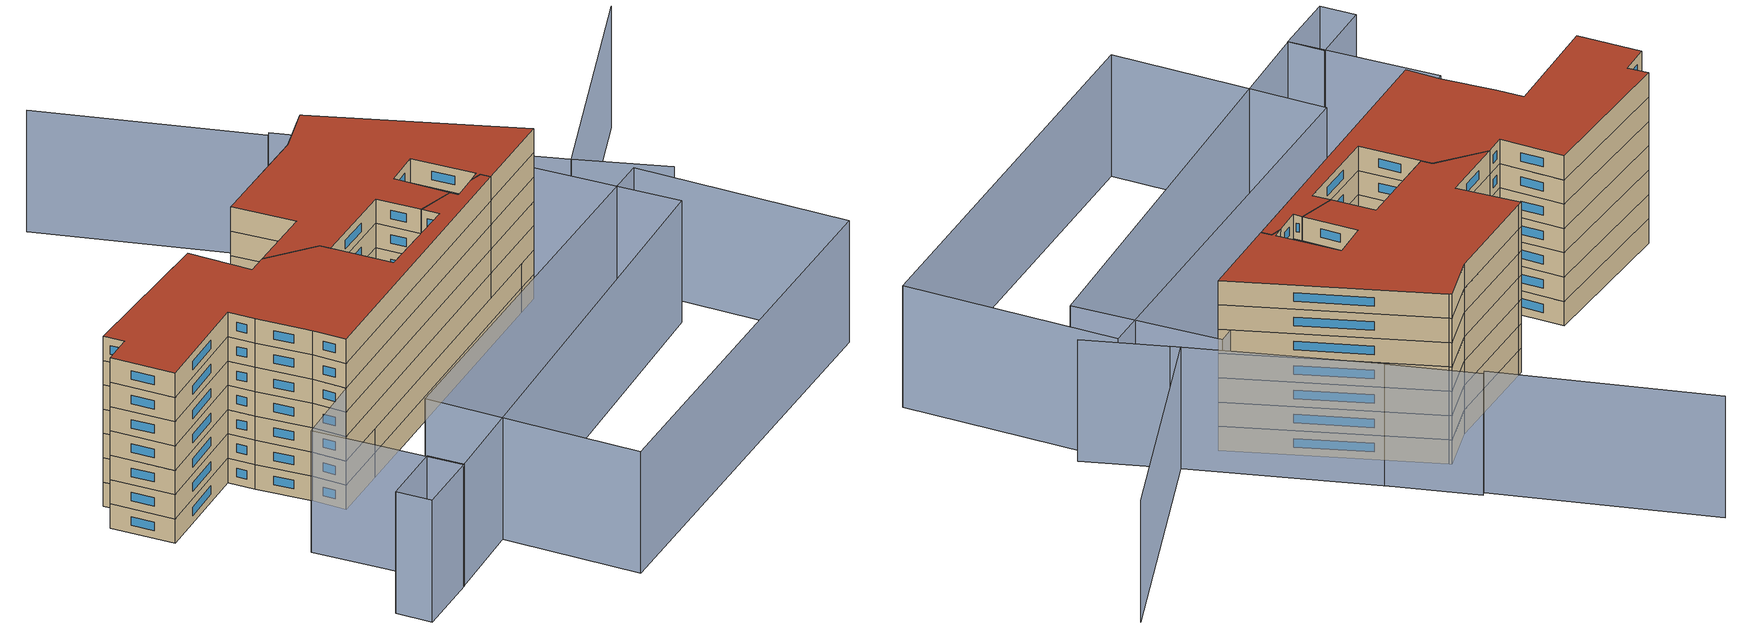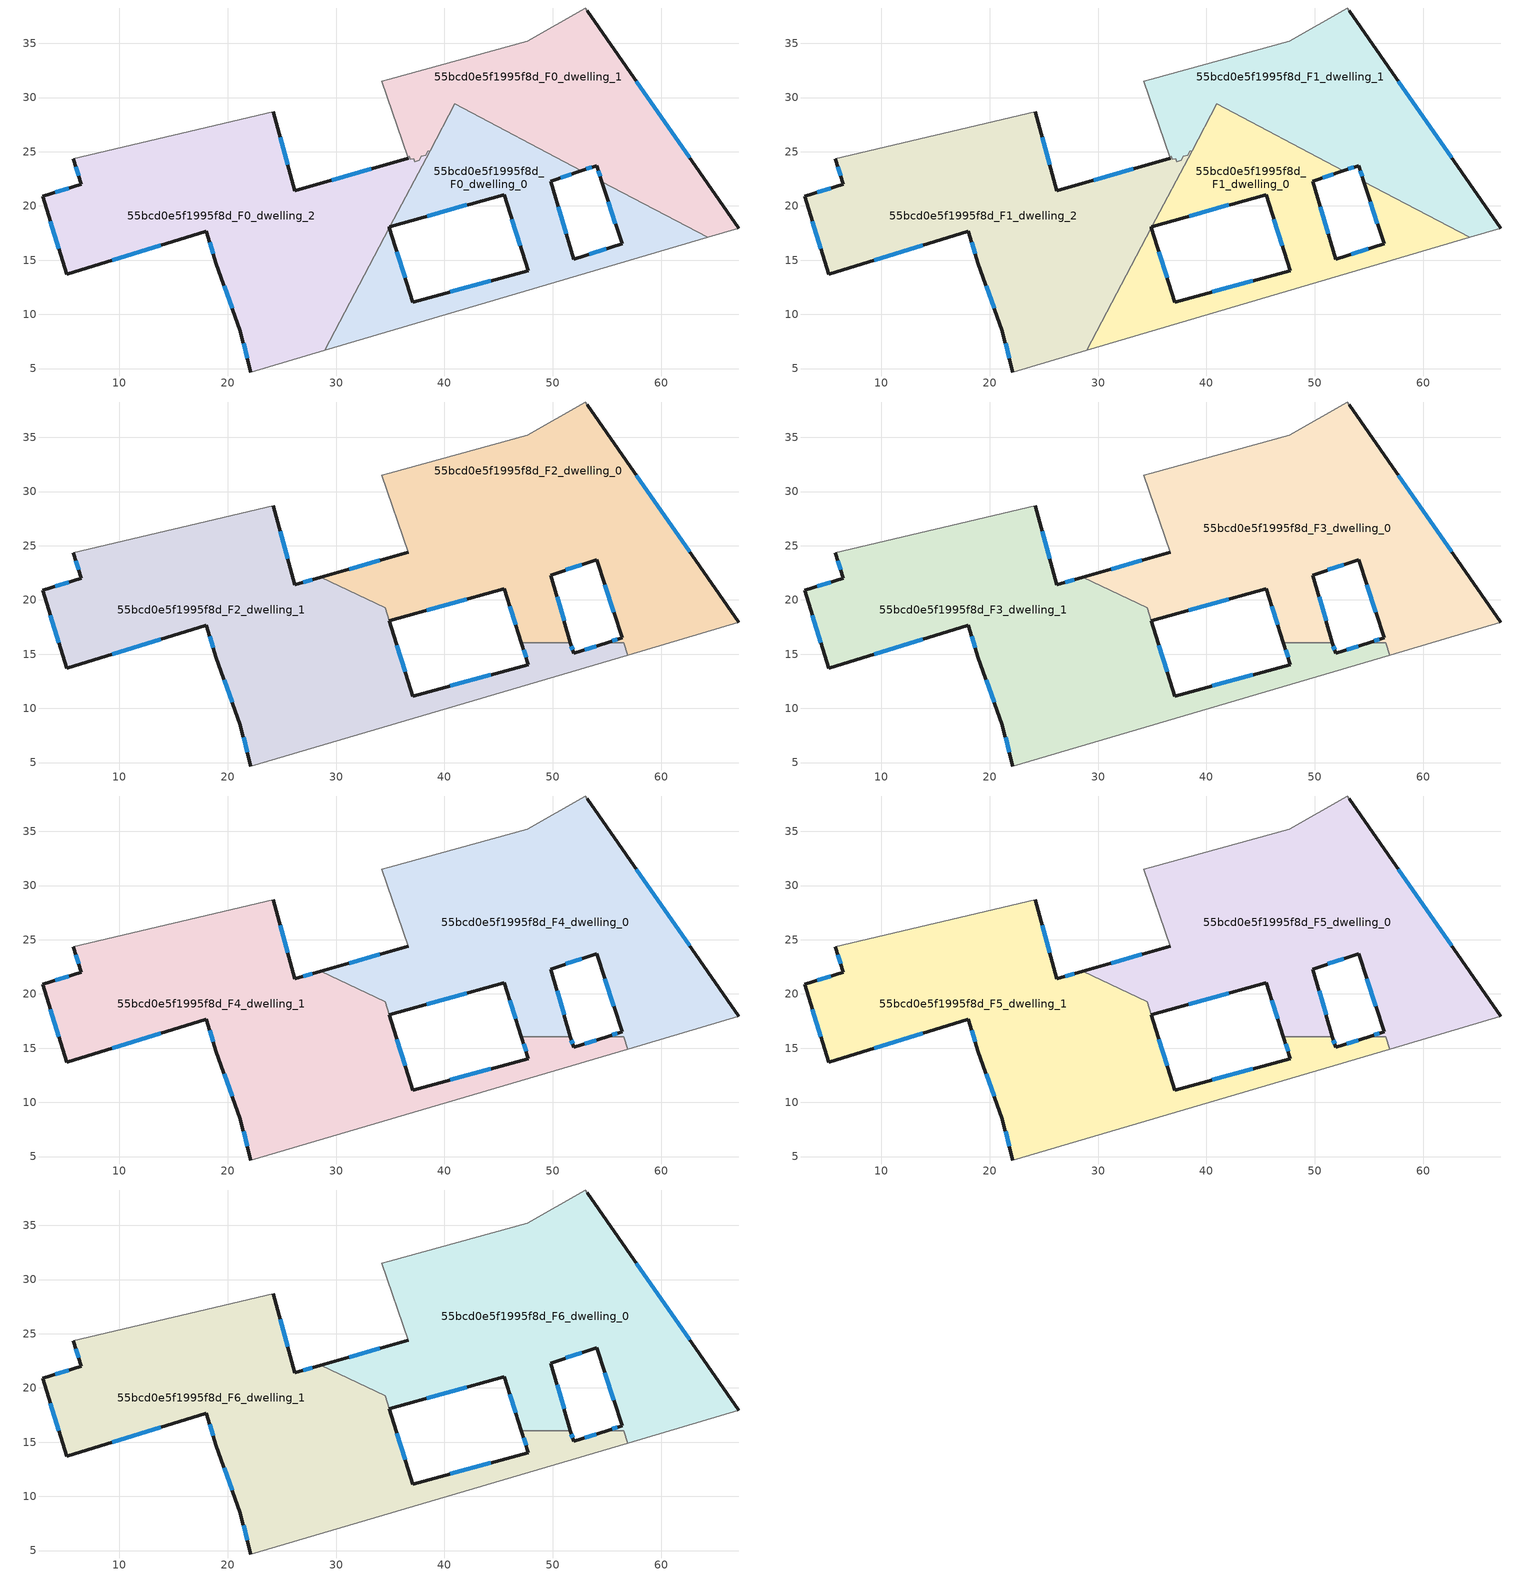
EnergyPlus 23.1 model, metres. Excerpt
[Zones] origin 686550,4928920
55bcd0e5f1995f8d_F0_dwelling_0
 floor ground (EU_floor_Construction): 54.51,22.25 64.3,17.1 28.95,6.69 34.92,18.01 37.06,11.13 47.73,14.04 45.49,21.05 34.96,18.09 40.94,29.41 52.62,23.25 49.81,22.3 51.91,15.06 56.38,16.51 z0
 wall outside (EU_wall_Construction): 34.96,18.09 45.49,21.05 47.73,14.04 37.06,11.13 34.92,18.01 / 54.51,22.25 56.38,16.51 51.91,15.06 49.81,22.3 52.62,23.25 z0:3
 wall adiabatic (EU_wall_Construction): 28.95,6.69 64.3,17.1 z0:3
 wall to 55bcd0e5f1995f8d_F0_dwelling_1 (EU_wall_Construction): 64.3,17.1 54.51,22.25 / 52.62,23.25 40.94,29.41 38.67,25.11 z0:3
 wall to 55bcd0e5f1995f8d_F0_dwelling_2 (EU_wall_Construction): 34.92,18.01 28.95,6.69 / 38.67,25.11 34.96,18.09 z0:3
 window (EU_Window_Construction): 44.26,13.09 40.53,12.08 / 46.22,18.77 47.01,16.32 / 38.39,19.05 42.07,20.09 / 50.73,22.61 51.71,22.94 / 51.23,17.41 50.5,19.95 / 54.93,16.04 53.37,15.53 / 55.12,20.39 55.78,18.38 / 36.37,13.37 35.62,15.77 z0.98:2.02
55bcd0e5f1995f8d_F0_dwelling_1
 floor ground (EU_floor_Construction): 53.16,38.01 67.15,17.94 64.3,17.1 54.51,22.25 54.03,23.73 52.62,23.25 40.94,29.41 38.67,25.11 38.47,25.05 38.28,24.69 37.88,24.58 37.69,24.21 37.24,24.09 37.15,24.37 36.86,24.29 36.76,24.57 36.62,24.53 34.22,31.49 34.92,31.68 47.61,35.21 52.98,38.26 z0
 wall outside (EU_wall_Construction): 52.62,23.25 54.03,23.73 54.51,22.25 / 67.15,17.94 53.16,38.01 z0:3
 wall adiabatic (EU_wall_Construction): 37.88,24.58 38.28,24.69 38.47,25.05 / 53.16,38.01 52.98,38.26 47.61,35.21 34.92,31.68 34.22,31.49 36.62,24.53 / 64.3,17.1 67.15,17.94 z0:3
 wall to 55bcd0e5f1995f8d_F0_dwelling_2 (EU_wall_Construction): 38.47,25.05 38.67,25.11 / 36.62,24.53 36.76,24.57 36.86,24.29 37.15,24.37 37.24,24.09 37.69,24.21 37.88,24.58 z0:3
 window (EU_Window_Construction): 54.19,23.25 54.36,22.73 / 53.08,23.41 53.58,23.57 / 62.6,24.47 57.71,31.48 z0.98:2.02
55bcd0e5f1995f8d_F0_dwelling_2
 floor ground (EU_floor_Construction): 38.67,25.11 34.96,18.09 34.91,18.07 34.92,18.01 28.95,6.69 22.15,4.68 21.14,8.58 18.96,14.62 18.04,17.66 5.15,13.7 2.94,20.91 6.49,22.01 5.77,24.36 24.19,28.7 26.18,21.42 36.67,24.39 36.62,24.53 36.76,24.57 36.86,24.29 37.15,24.37 37.24,24.09 37.69,24.21 37.88,24.58 38.28,24.69 38.47,25.05 z0
 wall outside (EU_wall_Construction): 34.92,18.01 34.91,18.07 34.96,18.09 / 5.77,24.36 6.49,22.01 2.94,20.91 5.15,13.7 18.04,17.66 18.96,14.62 21.14,8.58 22.15,4.68 / 36.67,24.39 26.18,21.42 24.19,28.7 z0:3
 wall adiabatic (EU_wall_Construction): 38.47,25.05 38.28,24.69 37.88,24.58 / 22.15,4.68 28.95,6.69 / 24.19,28.7 5.77,24.36 / 36.62,24.53 36.67,24.39 z0:3
 window (EU_Window_Construction): 21.46,7.31 21.82,5.95 / 19.67,12.66 20.43,10.54 / 18.34,16.67 18.66,15.61 / 9.34,14.99 13.84,16.37 / 3.65,18.57 4.43,16.05 / 5.34,21.65 4.09,21.27 / 6,23.6 6.26,22.77 / 25.53,23.79 24.83,26.33 / 33.25,23.42 29.59,22.39 z0.98:2.02
55bcd0e5f1995f8d_F1_dwelling_0
 floor to 55bcd0e5f1995f8d_F0_dwelling_0 (EU_floor_Construction): 54.51,22.25 64.3,17.1 28.95,6.69 34.92,18.01 37.06,11.13 47.73,14.04 45.49,21.05 34.96,18.09 40.94,29.41 52.62,23.25 49.81,22.3 51.91,15.06 56.38,16.51 z3
 wall outside (EU_wall_Construction): 34.96,18.09 45.49,21.05 47.73,14.04 37.06,11.13 34.92,18.01 / 54.51,22.25 56.38,16.51 51.91,15.06 49.81,22.3 52.62,23.25 z3:6
 wall adiabatic (EU_wall_Construction): 28.95,6.69 64.3,17.1 z3:6
 wall to 55bcd0e5f1995f8d_F1_dwelling_1 (EU_wall_Construction): 64.3,17.1 54.51,22.25 / 52.62,23.25 40.94,29.41 38.67,25.11 z3:6
 wall to 55bcd0e5f1995f8d_F1_dwelling_2 (EU_wall_Construction): 34.92,18.01 28.95,6.69 / 38.67,25.11 34.96,18.09 z3:6
 window (EU_Window_Construction): 44.26,13.09 40.53,12.08 / 46.22,18.77 47.01,16.32 / 38.39,19.05 42.07,20.09 / 50.73,22.61 51.71,22.94 / 51.23,17.41 50.5,19.95 / 54.93,16.04 53.37,15.53 / 55.12,20.39 55.78,18.38 / 36.37,13.37 35.62,15.77 z3.98:5.02
55bcd0e5f1995f8d_F1_dwelling_1
 floor to 55bcd0e5f1995f8d_F0_dwelling_1 (EU_floor_Construction): 53.16,38.01 67.15,17.94 64.3,17.1 54.51,22.25 54.03,23.73 52.62,23.25 40.94,29.41 38.67,25.11 38.47,25.05 38.28,24.69 37.88,24.58 37.69,24.21 37.24,24.09 37.15,24.37 36.86,24.29 36.76,24.57 36.62,24.53 34.22,31.49 34.92,31.68 47.61,35.21 52.98,38.26 z3
 wall outside (EU_wall_Construction): 52.62,23.25 54.03,23.73 54.51,22.25 / 67.15,17.94 53.16,38.01 z3:6
 wall adiabatic (EU_wall_Construction): 37.88,24.58 38.28,24.69 38.47,25.05 / 53.16,38.01 52.98,38.26 47.61,35.21 34.92,31.68 34.22,31.49 36.62,24.53 / 64.3,17.1 67.15,17.94 z3:6
 wall to 55bcd0e5f1995f8d_F1_dwelling_2 (EU_wall_Construction): 38.47,25.05 38.67,25.11 / 36.62,24.53 36.76,24.57 36.86,24.29 37.15,24.37 37.24,24.09 37.69,24.21 37.88,24.58 z3:6
 window (EU_Window_Construction): 54.19,23.25 54.36,22.73 / 53.08,23.41 53.58,23.57 / 62.6,24.47 57.71,31.48 z3.98:5.02
55bcd0e5f1995f8d_F1_dwelling_2
 floor to 55bcd0e5f1995f8d_F0_dwelling_2 (EU_floor_Construction): 38.67,25.11 34.96,18.09 34.9,18.07 34.92,18.01 28.95,6.69 22.15,4.68 21.13,8.58 18.96,14.62 18.03,17.66 5.15,13.7 2.94,20.91 6.49,22.01 5.76,24.36 24.19,28.7 26.17,21.42 36.67,24.39 36.62,24.53 36.76,24.57 36.86,24.29 37.15,24.37 37.24,24.09 37.69,24.21 37.88,24.58 38.28,24.69 38.47,25.05 z3
 wall outside (EU_wall_Construction): 34.92,18.01 34.91,18.07 34.96,18.09 / 5.77,24.36 6.49,22.01 2.94,20.91 5.15,13.7 18.04,17.66 18.96,14.62 21.14,8.58 22.15,4.68 / 36.67,24.39 26.18,21.42 24.19,28.7 z3:6
 wall adiabatic (EU_wall_Construction): 38.47,25.05 38.28,24.69 37.88,24.58 / 22.15,4.68 28.95,6.69 / 24.19,28.7 5.77,24.36 / 36.62,24.53 36.67,24.39 z3:6
 window (EU_Window_Construction): 21.46,7.31 21.82,5.95 / 19.67,12.66 20.43,10.54 / 18.34,16.67 18.66,15.61 / 9.34,14.99 13.84,16.37 / 3.65,18.57 4.43,16.05 / 5.34,21.65 4.09,21.27 / 6,23.6 6.26,22.77 / 25.53,23.79 24.83,26.33 / 33.25,23.42 29.59,22.39 z3.98:5.02
55bcd0e5f1995f8d_F2_dwelling_0
 floor to 55bcd0e5f1995f8d_F1_dwelling_0 (EU_floor_Construction): 52.62,23.25 49.81,22.3 51.62,16.07 47.08,16.07 45.49,21.05 34.96,18.09 40.94,29.41 z6; 64.3,17.1 56.9,14.92 56.52,16.07 55.04,16.07 56.38,16.51 54.51,22.25 z6
 floor to 55bcd0e5f1995f8d_F1_dwelling_1 (EU_floor_Construction): 53.16,38.01 67.15,17.94 64.3,17.1 54.51,22.25 54.03,23.73 52.62,23.25 40.94,29.41 38.67,25.11 38.47,25.05 38.28,24.69 37.88,24.58 37.69,24.21 37.24,24.09 37.15,24.37 36.86,24.29 36.76,24.57 36.62,24.53 34.22,31.49 34.92,31.68 47.61,35.21 52.98,38.26 z6
 floor to 55bcd0e5f1995f8d_F1_dwelling_2 (EU_floor_Construction): 38.67,25.11 34.96,18.09 34.9,18.07 34.53,19.29 28.58,22.1 36.67,24.39 36.62,24.53 36.76,24.57 36.86,24.29 37.15,24.37 37.24,24.09 37.69,24.21 37.88,24.58 38.28,24.69 38.47,25.05 z6
 wall outside (EU_wall_Construction): 51.62,16.07 49.81,22.3 54.03,23.73 56.38,16.51 55.04,16.07 / 34.91,18.07 45.49,21.05 47.08,16.07 / 36.67,24.39 28.58,22.1 / 67.15,17.94 53.16,38.01 z6:9
 wall adiabatic (EU_wall_Construction): 53.16,38.01 52.98,38.26 47.61,35.21 34.92,31.68 34.22,31.49 36.67,24.39 / 56.9,14.92 67.15,17.94 z6:9
 wall to 55bcd0e5f1995f8d_F2_dwelling_1 (EU_wall_Construction): 47.08,16.07 51.62,16.07 / 34.53,19.29 34.9,18.07 / 55.03,16.07 56.52,16.07 56.9,14.92 / 28.58,22.1 34.52,19.29 z6:9
 window (EU_Window_Construction): 55.95,16.37 55.47,16.22 / 54.8,21.38 55.62,18.86 / 51.19,22.77 52.66,23.26 / 51.03,18.1 50.4,20.27 / 46.01,19.43 46.57,17.69 / 38.35,19.04 42.05,20.08 / 34.04,23.65 31.21,22.85 / 62.6,24.47 57.71,31.48 z6.98:8.02
55bcd0e5f1995f8d_F2_dwelling_1
 floor to 55bcd0e5f1995f8d_F1_dwelling_0 (EU_floor_Construction): 56.52,16.07 56.9,14.92 28.96,6.69 34.92,18.01 37.06,11.13 47.73,14.04 47.08,16.07 51.62,16.07 51.91,15.06 55.04,16.07 z6
 floor to 55bcd0e5f1995f8d_F1_dwelling_2 (EU_floor_Construction): 28.58,22.1 34.52,19.29 34.92,18.01 28.96,6.69 22.15,4.68 21.13,8.58 18.96,14.62 18.03,17.66 5.15,13.7 2.94,20.91 6.49,22.01 5.76,24.36 24.19,28.7 26.17,21.42 z6
 wall outside (EU_wall_Construction): 55.04,16.07 51.91,15.06 51.62,16.07 / 5.77,24.36 6.49,22.01 2.94,20.91 5.15,13.7 18.04,17.66 18.96,14.62 21.14,8.58 22.15,4.68 / 28.58,22.1 26.18,21.42 24.19,28.7 / 47.08,16.07 47.73,14.04 37.06,11.13 34.91,18.07 z6:9
 wall adiabatic (EU_wall_Construction): 22.15,4.68 56.9,14.92 / 24.19,28.7 5.77,24.36 z6:9
 window (EU_Window_Construction): 51.82,15.39 51.72,15.74 / 54.02,15.74 52.93,15.39 / 21.46,7.31 21.82,5.95 / 19.67,12.66 20.43,10.54 / 18.34,16.67 18.66,15.61 / 9.34,14.99 13.84,16.37 / 3.65,18.57 4.43,16.05 / 5.34,21.65 4.09,21.27 / 6,23.6 6.26,22.77 / 25.53,23.79 24.83,26.33 / 27.8,21.88 26.96,21.64 / 36.36,13.39 35.61,15.81 / 44.26,13.09 40.53,12.08 / 47.3,15.41 47.52,14.7 z6.98:8.02
55bcd0e5f1995f8d_F3_dwelling_0
 floor to 55bcd0e5f1995f8d_F2_dwelling_0 (EU_floor_Construction): 53.16,38.01 67.15,17.94 56.9,14.92 56.52,16.07 55.03,16.07 56.38,16.51 54.03,23.73 49.81,22.3 51.62,16.07 47.08,16.07 45.49,21.05 34.9,18.07 34.53,19.29 28.58,22.1 36.67,24.39 34.22,31.49 34.92,31.68 47.61,35.21 52.98,38.26 z9
 wall outside (EU_wall_Construction): 51.62,16.07 49.81,22.3 54.03,23.73 56.38,16.51 55.04,16.07 / 34.91,18.07 45.49,21.05 47.08,16.07 / 36.67,24.39 28.58,22.1 / 67.15,17.94 53.16,38.01 z9:12
 wall adiabatic (EU_wall_Construction): 53.16,38.01 52.98,38.26 47.61,35.21 34.92,31.68 34.22,31.49 36.67,24.39 / 56.9,14.92 67.15,17.94 z9:12
 wall to 55bcd0e5f1995f8d_F3_dwelling_1 (EU_wall_Construction): 47.08,16.07 51.62,16.07 / 34.53,19.29 34.9,18.07 / 55.03,16.07 56.52,16.07 56.9,14.92 / 28.58,22.1 34.52,19.29 z9:12
 window (EU_Window_Construction): 55.95,16.37 55.47,16.22 / 54.8,21.38 55.62,18.86 / 51.19,22.77 52.66,23.26 / 51.03,18.1 50.4,20.27 / 46.01,19.43 46.57,17.69 / 38.35,19.04 42.05,20.08 / 34.04,23.65 31.21,22.85 / 62.6,24.47 57.71,31.48 z9.98:11.02
55bcd0e5f1995f8d_F3_dwelling_1
 floor to 55bcd0e5f1995f8d_F2_dwelling_1 (EU_floor_Construction): 56.52,16.07 56.9,14.92 22.15,4.68 21.13,8.58 18.96,14.62 18.03,17.66 5.15,13.7 2.94,20.91 6.49,22.01 5.76,24.36 24.19,28.7 26.17,21.42 28.58,22.1 34.52,19.29 37.06,11.13 47.73,14.04 47.08,16.07 51.62,16.07 51.91,15.06 55.03,16.07 z9
 wall outside (EU_wall_Construction): 55.04,16.07 51.91,15.06 51.62,16.07 / 5.77,24.36 6.49,22.01 2.94,20.91 5.15,13.7 18.04,17.66 18.96,14.62 21.14,8.58 22.15,4.68 / 28.58,22.1 26.18,21.42 24.19,28.7 / 47.08,16.07 47.73,14.04 37.06,11.13 34.91,18.07 z9:12
 wall adiabatic (EU_wall_Construction): 22.15,4.68 56.9,14.92 / 24.19,28.7 5.77,24.36 z9:12
 window (EU_Window_Construction): 51.82,15.39 51.72,15.74 / 54.02,15.74 52.93,15.39 / 21.46,7.31 21.82,5.95 / 19.67,12.66 20.43,10.54 / 18.34,16.67 18.66,15.61 / 9.34,14.99 13.84,16.37 / 3.65,18.57 4.43,16.05 / 5.34,21.65 4.09,21.27 / 6,23.6 6.26,22.77 / 25.53,23.79 24.83,26.33 / 27.8,21.88 26.96,21.64 / 36.36,13.39 35.61,15.81 / 44.26,13.09 40.53,12.08 / 47.3,15.41 47.52,14.7 z9.98:11.02
55bcd0e5f1995f8d_F4_dwelling_0
 floor to 55bcd0e5f1995f8d_F3_dwelling_0 (EU_floor_Construction): 53.16,38.01 67.15,17.94 56.9,14.92 56.52,16.07 55.03,16.07 56.38,16.51 54.03,23.73 49.81,22.3 51.62,16.07 47.08,16.07 45.49,21.05 34.9,18.07 34.53,19.29 28.58,22.1 36.67,24.39 34.22,31.49 34.92,31.68 47.61,35.21 52.98,38.26 z12
 wall outside (EU_wall_Construction): 51.62,16.07 49.81,22.3 54.03,23.73 56.38,16.51 55.04,16.07 / 34.91,18.07 45.49,21.05 47.08,16.07 / 36.67,24.39 28.58,22.1 / 67.15,17.94 53.16,38.01 z12:15
 wall adiabatic (EU_wall_Construction): 53.16,38.01 52.98,38.26 47.61,35.21 34.92,31.68 34.22,31.49 36.67,24.39 / 56.9,14.92 67.15,17.94 z12:15
 wall to 55bcd0e5f1995f8d_F4_dwelling_1 (EU_wall_Construction): 47.08,16.07 51.62,16.07 / 34.53,19.29 34.9,18.07 / 55.03,16.07 56.52,16.07 56.9,14.92 / 28.58,22.1 34.52,19.29 z12:15
 window (EU_Window_Construction): 55.95,16.37 55.47,16.22 / 54.8,21.38 55.62,18.86 / 51.19,22.77 52.66,23.26 / 51.03,18.1 50.4,20.27 / 46.01,19.43 46.57,17.69 / 38.35,19.04 42.05,20.08 / 34.04,23.65 31.21,22.85 / 62.6,24.47 57.71,31.48 z12.98:14.02
55bcd0e5f1995f8d_F4_dwelling_1
 floor to 55bcd0e5f1995f8d_F3_dwelling_1 (EU_floor_Construction): 56.52,16.07 56.9,14.92 22.15,4.68 21.13,8.58 18.96,14.62 18.03,17.66 5.15,13.7 2.94,20.91 6.49,22.01 5.76,24.36 24.19,28.7 26.17,21.42 28.58,22.1 34.52,19.29 37.06,11.13 47.73,14.04 47.08,16.07 51.62,16.07 51.91,15.06 55.03,16.07 z12
 wall outside (EU_wall_Construction): 55.04,16.07 51.91,15.06 51.62,16.07 / 5.77,24.36 6.49,22.01 2.94,20.91 5.15,13.7 18.04,17.66 18.96,14.62 21.14,8.58 22.15,4.68 / 28.58,22.1 26.18,21.42 24.19,28.7 / 47.08,16.07 47.73,14.04 37.06,11.13 34.91,18.07 z12:15
 wall adiabatic (EU_wall_Construction): 22.15,4.68 56.9,14.92 / 24.19,28.7 5.77,24.36 z12:15
 window (EU_Window_Construction): 51.82,15.39 51.72,15.74 / 54.02,15.74 52.93,15.39 / 21.46,7.31 21.82,5.95 / 19.67,12.66 20.43,10.54 / 18.34,16.67 18.66,15.61 / 9.34,14.99 13.84,16.37 / 3.65,18.57 4.43,16.05 / 5.34,21.65 4.09,21.27 / 6,23.6 6.26,22.77 / 25.53,23.79 24.83,26.33 / 27.8,21.88 26.96,21.64 / 36.36,13.39 35.61,15.81 / 44.26,13.09 40.53,12.08 / 47.3,15.41 47.52,14.7 z12.98:14.02
55bcd0e5f1995f8d_F5_dwelling_0
 floor to 55bcd0e5f1995f8d_F4_dwelling_0 (EU_floor_Construction): 53.16,38.01 67.15,17.94 56.9,14.92 56.52,16.07 55.03,16.07 56.38,16.51 54.03,23.73 49.81,22.3 51.62,16.07 47.08,16.07 45.49,21.05 34.9,18.07 34.53,19.29 28.58,22.1 36.67,24.39 34.22,31.49 34.92,31.68 47.61,35.21 52.98,38.26 z15
 wall outside (EU_wall_Construction): 51.62,16.07 49.81,22.3 54.03,23.73 56.38,16.51 55.04,16.07 / 34.91,18.07 45.49,21.05 47.08,16.07 / 36.67,24.39 28.58,22.1 / 67.15,17.94 53.16,38.01 z15:18
 wall adiabatic (EU_wall_Construction): 53.16,38.01 52.98,38.26 47.61,35.21 34.92,31.68 34.22,31.49 36.67,24.39 / 56.9,14.92 67.15,17.94 z15:18
 wall to 55bcd0e5f1995f8d_F5_dwelling_1 (EU_wall_Construction): 47.08,16.07 51.62,16.07 / 34.53,19.29 34.9,18.07 / 55.03,16.07 56.52,16.07 56.9,14.92 / 28.58,22.1 34.52,19.29 z15:18
 window (EU_Window_Construction): 55.95,16.37 55.47,16.22 / 54.8,21.38 55.62,18.86 / 51.19,22.77 52.66,23.26 / 51.03,18.1 50.4,20.27 / 46.01,19.43 46.57,17.69 / 38.35,19.04 42.05,20.08 / 34.04,23.65 31.21,22.85 / 62.6,24.47 57.71,31.48 z15.98:17.02
55bcd0e5f1995f8d_F5_dwelling_1
 floor to 55bcd0e5f1995f8d_F4_dwelling_1 (EU_floor_Construction): 56.52,16.07 56.9,14.92 22.15,4.68 21.13,8.58 18.96,14.62 18.03,17.66 5.15,13.7 2.94,20.91 6.49,22.01 5.76,24.36 24.19,28.7 26.17,21.42 28.58,22.1 34.52,19.29 37.06,11.13 47.73,14.04 47.08,16.07 51.62,16.07 51.91,15.06 55.03,16.07 z15
 wall outside (EU_wall_Construction): 55.04,16.07 51.91,15.06 51.62,16.07 / 5.77,24.36 6.49,22.01 2.94,20.91 5.15,13.7 18.04,17.66 18.96,14.62 21.14,8.58 22.15,4.68 / 28.58,22.1 26.18,21.42 24.19,28.7 / 47.08,16.07 47.73,14.04 37.06,11.13 34.91,18.07 z15:18
 wall adiabatic (EU_wall_Construction): 22.15,4.68 56.9,14.92 / 24.19,28.7 5.77,24.36 z15:18
 window (EU_Window_Construction): 51.82,15.39 51.72,15.74 / 54.02,15.74 52.93,15.39 / 21.46,7.31 21.82,5.95 / 19.67,12.66 20.43,10.54 / 18.34,16.67 18.66,15.61 / 9.34,14.99 13.84,16.37 / 3.65,18.57 4.43,16.05 / 5.34,21.65 4.09,21.27 / 6,23.6 6.26,22.77 / 25.53,23.79 24.83,26.33 / 27.8,21.88 26.96,21.64 / 36.36,13.39 35.61,15.81 / 44.26,13.09 40.53,12.08 / 47.3,15.41 47.52,14.7 z15.98:17.02
55bcd0e5f1995f8d_F6_dwelling_0
 floor to 55bcd0e5f1995f8d_F5_dwelling_0 (EU_floor_Construction): 53.16,38.01 67.15,17.94 56.9,14.92 56.52,16.07 55.03,16.07 56.38,16.51 54.03,23.73 49.81,22.3 51.62,16.07 47.08,16.07 45.49,21.05 34.9,18.07 34.53,19.29 28.58,22.1 36.67,24.39 34.22,31.49 34.92,31.68 47.61,35.21 52.98,38.26 z18
 wall outside (EU_wall_Construction): 51.62,16.07 49.81,22.3 54.03,23.73 56.38,16.51 55.04,16.07 / 34.91,18.07 45.49,21.05 47.08,16.07 / 36.67,24.39 28.58,22.1 / 67.15,17.94 53.16,38.01 z18:21
 wall adiabatic (EU_wall_Construction): 53.16,38.01 52.98,38.26 47.61,35.21 34.92,31.68 34.22,31.49 36.67,24.39 / 56.9,14.92 67.15,17.94 z18:21
 wall to 55bcd0e5f1995f8d_F6_dwelling_1 (EU_wall_Construction): 47.08,16.07 51.62,16.07 / 34.53,19.29 34.9,18.07 / 55.03,16.07 56.52,16.07 56.9,14.92 / 28.58,22.1 34.52,19.29 z18:21
 window (EU_Window_Construction): 55.95,16.37 55.47,16.22 / 54.8,21.38 55.62,18.86 / 51.19,22.77 52.66,23.26 / 51.03,18.1 50.4,20.27 / 46.01,19.43 46.57,17.69 / 38.35,19.04 42.05,20.08 / 34.04,23.65 31.21,22.85 / 62.6,24.47 57.71,31.48 z18.98:20.02
 roof outside (EU_roof_Construction): 67.15,17.94 53.16,38.01 52.98,38.26 47.61,35.21 34.92,31.68 34.22,31.49 36.67,24.39 28.58,22.1 34.53,19.29 34.91,18.07 45.49,21.05 47.08,16.07 51.62,16.07 49.81,22.3 54.03,23.73 56.38,16.51 55.04,16.07 56.52,16.07 56.9,14.92 z21
55bcd0e5f1995f8d_F6_dwelling_1
 floor to 55bcd0e5f1995f8d_F5_dwelling_1 (EU_floor_Construction): 56.52,16.07 56.9,14.92 22.15,4.68 21.13,8.58 18.96,14.62 18.03,17.66 5.15,13.7 2.94,20.91 6.49,22.01 5.76,24.36 24.19,28.7 26.17,21.42 28.58,22.1 34.52,19.29 37.06,11.13 47.73,14.04 47.08,16.07 51.62,16.07 51.91,15.06 55.03,16.07 z18
 wall outside (EU_wall_Construction): 55.04,16.07 51.91,15.06 51.62,16.07 / 5.77,24.36 6.49,22.01 2.94,20.91 5.15,13.7 18.04,17.66 18.96,14.62 21.14,8.58 22.15,4.68 / 28.58,22.1 26.18,21.42 24.19,28.7 / 47.08,16.07 47.73,14.04 37.06,11.13 34.91,18.07 z18:21
 wall adiabatic (EU_wall_Construction): 22.15,4.68 56.9,14.92 / 24.19,28.7 5.77,24.36 z18:21
 window (EU_Window_Construction): 51.82,15.39 51.72,15.74 / 54.02,15.74 52.93,15.39 / 21.46,7.31 21.82,5.95 / 19.67,12.66 20.43,10.54 / 18.34,16.67 18.66,15.61 / 9.34,14.99 13.84,16.37 / 3.65,18.57 4.43,16.05 / 5.34,21.65 4.09,21.27 / 6,23.6 6.26,22.77 / 25.53,23.79 24.83,26.33 / 27.8,21.88 26.96,21.64 / 36.36,13.39 35.61,15.81 / 44.26,13.09 40.53,12.08 / 47.3,15.41 47.52,14.7 z18.98:20.02
 roof outside (EU_roof_Construction): 56.9,14.92 56.52,16.07 55.04,16.07 51.91,15.06 51.62,16.07 47.08,16.07 47.73,14.04 37.06,11.13 34.53,19.29 28.58,22.1 26.18,21.42 24.19,28.7 5.77,24.36 6.49,22.01 2.94,20.91 5.15,13.7 18.04,17.66 18.96,14.62 21.14,8.58 22.15,4.68 z21
shading: 78.53,8.22 72.49,17.37 / 72.49,17.37 98.55,34.6 / 73.15,16.36 60.64,36.17 / 60.93,35.78 55.52,44.84 / 55.06,44.57 42.16,67 / 18.73,-14.81 11.06,-17.09 / 11.06,-17.09 9.85,-13 / 9.85,-13 17.51,-10.72 / 17.51,-10.72 18.73,-14.81 / 32.93,-27.09 25.98,-3 / 25.98,-3 75.55,11.3 / 75.55,11.3 82.5,-12.8 / 82.5,-12.8 32.93,-27.09 / 73.89,3.07 18.66,-14.83 / 18.66,-14.83 13.27,1.8 / 13.27,1.8 68.5,19.71 / 68.5,19.71 73.89,3.07 z0:15
[Building]
EU S2 Campaign: North Axis=0; Terrain=City; Solar Distribution=FullExterior
[Site:Location]
Bologna: Latitude=44.5; Longitude=11.25; Time Zone=1; Elevation=37
[SizingPeriod:WeatherFileDays]
AnnualSizingPeriod: Begin Month=1; Begin Day of Month=1; End Month=12; End Day of Month=31; Day of Week for Start Day=Monday; Use Weather File Daylight Saving Period=No; Use Weather File Rain and Snow Indicators=No
[MATERIAL]
EU_InternalMass_Material: Roughness=MediumRough; Thickness=0.1; Conductivity=1; Density=1800; Specific Heat=900; Thermal Absorptance=0.9; Solar Absorptance=0.7; Visible Absorptance=0.7
[MATERIAL:NOMASS] Roughness=MediumRough; Thermal Absorptance=0.9; Solar Absorptance=0.7; Visible Absorptance=0.7
Name | Thermal Resistance
EU_wall_NoMass | 0.905828
EU_roof_NoMass | 0.37593
EU_floor_NoMass | 0.67114
[WINDOWMATERIAL:SIMPLEGLAZINGSYSTEM]
EU_Window_SimpleGlazing: UFactor=4.52486; Solar Heat Gain Coefficient=0.85; Visible Transmittance=0.85
[CONSTRUCTION]
EU_wall_Construction: EU_wall_NoMass
EU_roof_Construction: EU_roof_NoMass
EU_floor_Construction: EU_floor_NoMass
EU_InternalMass_Construction: EU_InternalMass_Material
EU_Window_Construction: EU_Window_SimpleGlazing
[ZONE] Type=1; Multiplier=1; Ceiling Height=autocalculate; Floor Area=autocalculate; Part of Total Floor Area=Yes
Name | Volume
55bcd0e5f1995f8d_F0_dwelling_0; 55bcd0e5f1995f8d_F1_dwelling_0 | 675.452
55bcd0e5f1995f8d_F2_dwelling_0 | 1308.24
55bcd0e5f1995f8d_F3_dwelling_0; 55bcd0e5f1995f8d_F4_dwelling_0; 55bcd0e5f1995f8d_F5_dwelling_0; 55bcd0e5f1995f8d_F6_dwelling_0 | 1308.26
55bcd0e5f1995f8d_F0_dwelling_1; 55bcd0e5f1995f8d_F1_dwelling_1 | 805.354
55bcd0e5f1995f8d_F2_dwelling_1 | 1393.41
55bcd0e5f1995f8d_F3_dwelling_1; 55bcd0e5f1995f8d_F4_dwelling_1; 55bcd0e5f1995f8d_F5_dwelling_1; 55bcd0e5f1995f8d_F6_dwelling_1 | 1393.38
55bcd0e5f1995f8d_F0_dwelling_2 | 1220.93
55bcd0e5f1995f8d_F1_dwelling_2 | 1220.94
[INTERNALMASS] Construction=EU_InternalMass_Construction
Name | Zone or ZoneList | Surface Area
55bcd0e5f1995f8d_F0_dwelling_0_EU_InternalMass | 55bcd0e5f1995f8d_F0_dwelling_0 | 225.151
55bcd0e5f1995f8d_F0_dwelling_1_EU_InternalMass | 55bcd0e5f1995f8d_F0_dwelling_1 | 268.449
55bcd0e5f1995f8d_F0_dwelling_2_EU_InternalMass | 55bcd0e5f1995f8d_F0_dwelling_2 | 406.979
55bcd0e5f1995f8d_F1_dwelling_0_EU_InternalMass | 55bcd0e5f1995f8d_F1_dwelling_0 | 225.151
55bcd0e5f1995f8d_F1_dwelling_1_EU_InternalMass | 55bcd0e5f1995f8d_F1_dwelling_1 | 268.449
55bcd0e5f1995f8d_F1_dwelling_2_EU_InternalMass | 55bcd0e5f1995f8d_F1_dwelling_2 | 406.979
55bcd0e5f1995f8d_F2_dwelling_0_EU_InternalMass | 55bcd0e5f1995f8d_F2_dwelling_0 | 436.086
55bcd0e5f1995f8d_F2_dwelling_1_EU_InternalMass | 55bcd0e5f1995f8d_F2_dwelling_1 | 464.473
55bcd0e5f1995f8d_F3_dwelling_0_EU_InternalMass | 55bcd0e5f1995f8d_F3_dwelling_0 | 436.086
55bcd0e5f1995f8d_F3_dwelling_1_EU_InternalMass | 55bcd0e5f1995f8d_F3_dwelling_1 | 464.473
55bcd0e5f1995f8d_F4_dwelling_0_EU_InternalMass | 55bcd0e5f1995f8d_F4_dwelling_0 | 436.086
55bcd0e5f1995f8d_F4_dwelling_1_EU_InternalMass | 55bcd0e5f1995f8d_F4_dwelling_1 | 464.473
55bcd0e5f1995f8d_F5_dwelling_0_EU_InternalMass | 55bcd0e5f1995f8d_F5_dwelling_0 | 436.086
55bcd0e5f1995f8d_F5_dwelling_1_EU_InternalMass | 55bcd0e5f1995f8d_F5_dwelling_1 | 464.473
55bcd0e5f1995f8d_F6_dwelling_0_EU_InternalMass | 55bcd0e5f1995f8d_F6_dwelling_0 | 436.086
55bcd0e5f1995f8d_F6_dwelling_1_EU_InternalMass | 55bcd0e5f1995f8d_F6_dwelling_1 | 464.473
[OTHEREQUIPMENT] Fuel Type=Electricity; Design Level Calculation Method=Watts/Area; Power per Zone Floor Area=1; Fraction Latent=0; Fraction Radiant=0; Fraction Lost=0; Carbon Dioxide Generation Rate=0; EndUse Subcategory=EU_Step8_InternalGains
Name | Zone or ZoneList or Space or SpaceList | Schedule
EU_Step8_InternalGain_55bcd0e5f1995f8d_F0_dwelling_0_f000 | 55bcd0e5f1995f8d_F0_dwelling_0 | EU_Step8_GainSchedule_55bcd0e5f1995f8d_F0_dwelling_0_f000
EU_Step8_InternalGain_55bcd0e5f1995f8d_F0_dwelling_1_f000 | 55bcd0e5f1995f8d_F0_dwelling_1 | EU_Step8_GainSchedule_55bcd0e5f1995f8d_F0_dwelling_1_f000
EU_Step8_InternalGain_55bcd0e5f1995f8d_F0_dwelling_2_f000 | 55bcd0e5f1995f8d_F0_dwelling_2 | EU_Step8_GainSchedule_55bcd0e5f1995f8d_F0_dwelling_2_f000
EU_Step8_InternalGain_55bcd0e5f1995f8d_F1_dwelling_0_f000 | 55bcd0e5f1995f8d_F1_dwelling_0 | EU_Step8_GainSchedule_55bcd0e5f1995f8d_F1_dwelling_0_f000
EU_Step8_InternalGain_55bcd0e5f1995f8d_F1_dwelling_1_f000 | 55bcd0e5f1995f8d_F1_dwelling_1 | EU_Step8_GainSchedule_55bcd0e5f1995f8d_F1_dwelling_1_f000
EU_Step8_InternalGain_55bcd0e5f1995f8d_F1_dwelling_2_f000 | 55bcd0e5f1995f8d_F1_dwelling_2 | EU_Step8_GainSchedule_55bcd0e5f1995f8d_F1_dwelling_2_f000
EU_Step8_InternalGain_55bcd0e5f1995f8d_F2_dwelling_0_f000 | 55bcd0e5f1995f8d_F2_dwelling_0 | EU_Step8_GainSchedule_55bcd0e5f1995f8d_F2_dwelling_0_f000
EU_Step8_InternalGain_55bcd0e5f1995f8d_F2_dwelling_1_f000 | 55bcd0e5f1995f8d_F2_dwelling_1 | EU_Step8_GainSchedule_55bcd0e5f1995f8d_F2_dwelling_1_f000
EU_Step8_InternalGain_55bcd0e5f1995f8d_F3_dwelling_0_f000 | 55bcd0e5f1995f8d_F3_dwelling_0 | EU_Step8_GainSchedule_55bcd0e5f1995f8d_F3_dwelling_0_f000
EU_Step8_InternalGain_55bcd0e5f1995f8d_F3_dwelling_1_f000 | 55bcd0e5f1995f8d_F3_dwelling_1 | EU_Step8_GainSchedule_55bcd0e5f1995f8d_F3_dwelling_1_f000
EU_Step8_InternalGain_55bcd0e5f1995f8d_F4_dwelling_0_f000 | 55bcd0e5f1995f8d_F4_dwelling_0 | EU_Step8_GainSchedule_55bcd0e5f1995f8d_F4_dwelling_0_f000
EU_Step8_InternalGain_55bcd0e5f1995f8d_F4_dwelling_1_f000 | 55bcd0e5f1995f8d_F4_dwelling_1 | EU_Step8_GainSchedule_55bcd0e5f1995f8d_F4_dwelling_1_f000
EU_Step8_InternalGain_55bcd0e5f1995f8d_F5_dwelling_0_f000 | 55bcd0e5f1995f8d_F5_dwelling_0 | EU_Step8_GainSchedule_55bcd0e5f1995f8d_F5_dwelling_0_f000
EU_Step8_InternalGain_55bcd0e5f1995f8d_F5_dwelling_1_f000 | 55bcd0e5f1995f8d_F5_dwelling_1 | EU_Step8_GainSchedule_55bcd0e5f1995f8d_F5_dwelling_1_f000
EU_Step8_InternalGain_55bcd0e5f1995f8d_F6_dwelling_0_f000 | 55bcd0e5f1995f8d_F6_dwelling_0 | EU_Step8_GainSchedule_55bcd0e5f1995f8d_F6_dwelling_0_f000
EU_Step8_InternalGain_55bcd0e5f1995f8d_F6_dwelling_1_f000 | 55bcd0e5f1995f8d_F6_dwelling_1 | EU_Step8_GainSchedule_55bcd0e5f1995f8d_F6_dwelling_1_f000
[ZONEVENTILATION:DESIGNFLOWRATE] Schedule=EU_AlwaysOn; Design Flow Rate Calculation Method=AirChanges/Hour; Air Changes per Hour=0.73129; Ventilation Type=Natural; Fan Pressure Rise=0; Fan Total Efficiency=1; Constant Term Coefficient=1; Temperature Term Coefficient=0; Velocity Term Coefficient=0; Velocity Squared Term Coefficient=0; Minimum Indoor Temperature=-100; Maximum Indoor Temperature=100; Delta Temperature=-100; Minimum Outdoor Temperature=-100; Maximum Outdoor Temperature=100; Maximum Wind Speed=40
Name | Zone or ZoneList or Space or SpaceList
EU_ConstantAir_55bcd0e5f1995f8d_F0_dwelling_0 | 55bcd0e5f1995f8d_F0_dwelling_0
EU_ConstantAir_55bcd0e5f1995f8d_F0_dwelling_1 | 55bcd0e5f1995f8d_F0_dwelling_1
EU_ConstantAir_55bcd0e5f1995f8d_F0_dwelling_2 | 55bcd0e5f1995f8d_F0_dwelling_2
EU_ConstantAir_55bcd0e5f1995f8d_F1_dwelling_0 | 55bcd0e5f1995f8d_F1_dwelling_0
EU_ConstantAir_55bcd0e5f1995f8d_F1_dwelling_1 | 55bcd0e5f1995f8d_F1_dwelling_1
EU_ConstantAir_55bcd0e5f1995f8d_F1_dwelling_2 | 55bcd0e5f1995f8d_F1_dwelling_2
EU_ConstantAir_55bcd0e5f1995f8d_F2_dwelling_0 | 55bcd0e5f1995f8d_F2_dwelling_0
EU_ConstantAir_55bcd0e5f1995f8d_F2_dwelling_1 | 55bcd0e5f1995f8d_F2_dwelling_1
EU_ConstantAir_55bcd0e5f1995f8d_F3_dwelling_0 | 55bcd0e5f1995f8d_F3_dwelling_0
EU_ConstantAir_55bcd0e5f1995f8d_F3_dwelling_1 | 55bcd0e5f1995f8d_F3_dwelling_1
EU_ConstantAir_55bcd0e5f1995f8d_F4_dwelling_0 | 55bcd0e5f1995f8d_F4_dwelling_0
EU_ConstantAir_55bcd0e5f1995f8d_F4_dwelling_1 | 55bcd0e5f1995f8d_F4_dwelling_1
EU_ConstantAir_55bcd0e5f1995f8d_F5_dwelling_0 | 55bcd0e5f1995f8d_F5_dwelling_0
EU_ConstantAir_55bcd0e5f1995f8d_F5_dwelling_1 | 55bcd0e5f1995f8d_F5_dwelling_1
EU_ConstantAir_55bcd0e5f1995f8d_F6_dwelling_0 | 55bcd0e5f1995f8d_F6_dwelling_0
EU_ConstantAir_55bcd0e5f1995f8d_F6_dwelling_1 | 55bcd0e5f1995f8d_F6_dwelling_1
[HVACTEMPLATE:THERMOSTAT] Constant Heating Setpoint=20; Constant Cooling Setpoint=50
EU_HeatOnly_55bcd0e5f1995f8d_F0_dwelling_0; EU_HeatOnly_55bcd0e5f1995f8d_F0_dwelling_1; EU_HeatOnly_55bcd0e5f1995f8d_F0_dwelling_2; EU_HeatOnly_55bcd0e5f1995f8d_F1_dwelling_0; EU_HeatOnly_55bcd0e5f1995f8d_F1_dwelling_1; EU_HeatOnly_55bcd0e5f1995f8d_F1_dwelling_2; EU_HeatOnly_55bcd0e5f1995f8d_F2_dwelling_0; EU_HeatOnly_55bcd0e5f1995f8d_F2_dwelling_1; EU_HeatOnly_55bcd0e5f1995f8d_F3_dwelling_0; EU_HeatOnly_55bcd0e5f1995f8d_F3_dwelling_1; EU_HeatOnly_55bcd0e5f1995f8d_F4_dwelling_0; EU_HeatOnly_55bcd0e5f1995f8d_F4_dwelling_1; EU_HeatOnly_55bcd0e5f1995f8d_F5_dwelling_0; EU_HeatOnly_55bcd0e5f1995f8d_F5_dwelling_1; EU_HeatOnly_55bcd0e5f1995f8d_F6_dwelling_0; EU_HeatOnly_55bcd0e5f1995f8d_F6_dwelling_1
[HVACTEMPLATE:ZONE:IDEALLOADSAIRSYSTEM] System Availability Schedule=EU_AlwaysOn; Maximum Heating Supply Air Temperature=50; Minimum Cooling Supply Air Temperature=13; Maximum Heating Supply Air Humidity Ratio=0.0156; Minimum Cooling Supply Air Humidity Ratio=0.0077; Heating Limit=NoLimit; Cooling Limit=NoLimit; Heating Availability Schedule=EU_AlwaysOn; Cooling Availability Schedule=EU_CoolingOff; Dehumidification Control Type=ConstantSensibleHeatRatio; Cooling Sensible Heat Ratio=0.7; Dehumidification Setpoint=60; Humidification Control Type=None; Humidification Setpoint=30; Outdoor Air Method=None; Outdoor Air Flow Rate per Person=0.00944; Outdoor Air Flow Rate per Zone Floor Area=0; Outdoor Air Flow Rate per Zone=0; Demand Controlled Ventilation Type=None; Outdoor Air Economizer Type=NoEconomizer; Heat Recovery Type=None; Sensible Heat Recovery Effectiveness=0.7; Latent Heat Recovery Effectiveness=0.65
Name | Template Thermostat
55bcd0e5f1995f8d_F0_dwelling_0 | EU_HeatOnly_55bcd0e5f1995f8d_F0_dwelling_0
55bcd0e5f1995f8d_F0_dwelling_1 | EU_HeatOnly_55bcd0e5f1995f8d_F0_dwelling_1
55bcd0e5f1995f8d_F0_dwelling_2 | EU_HeatOnly_55bcd0e5f1995f8d_F0_dwelling_2
55bcd0e5f1995f8d_F1_dwelling_0 | EU_HeatOnly_55bcd0e5f1995f8d_F1_dwelling_0
55bcd0e5f1995f8d_F1_dwelling_1 | EU_HeatOnly_55bcd0e5f1995f8d_F1_dwelling_1
55bcd0e5f1995f8d_F1_dwelling_2 | EU_HeatOnly_55bcd0e5f1995f8d_F1_dwelling_2
55bcd0e5f1995f8d_F2_dwelling_0 | EU_HeatOnly_55bcd0e5f1995f8d_F2_dwelling_0
55bcd0e5f1995f8d_F2_dwelling_1 | EU_HeatOnly_55bcd0e5f1995f8d_F2_dwelling_1
55bcd0e5f1995f8d_F3_dwelling_0 | EU_HeatOnly_55bcd0e5f1995f8d_F3_dwelling_0
55bcd0e5f1995f8d_F3_dwelling_1 | EU_HeatOnly_55bcd0e5f1995f8d_F3_dwelling_1
55bcd0e5f1995f8d_F4_dwelling_0 | EU_HeatOnly_55bcd0e5f1995f8d_F4_dwelling_0
55bcd0e5f1995f8d_F4_dwelling_1 | EU_HeatOnly_55bcd0e5f1995f8d_F4_dwelling_1
55bcd0e5f1995f8d_F5_dwelling_0 | EU_HeatOnly_55bcd0e5f1995f8d_F5_dwelling_0
55bcd0e5f1995f8d_F5_dwelling_1 | EU_HeatOnly_55bcd0e5f1995f8d_F5_dwelling_1
55bcd0e5f1995f8d_F6_dwelling_0 | EU_HeatOnly_55bcd0e5f1995f8d_F6_dwelling_0
55bcd0e5f1995f8d_F6_dwelling_1 | EU_HeatOnly_55bcd0e5f1995f8d_F6_dwelling_1
[SIZING:ZONE] Zone Cooling Design Supply Air Temperature Input Method=SupplyAirTemperature; Zone Cooling Design Supply Air Temperature=13; Zone Heating Design Supply Air Temperature Input Method=SupplyAirTemperature; Zone Heating Design Supply Air Temperature=50; Zone Cooling Design Supply Air Humidity Ratio=0.008; Zone Heating Design Supply Air Humidity Ratio=0.008; Cooling Design Air Flow Method=DesignDay; Cooling Design Air Flow Rate=0; Cooling Minimum Air Flow per Zone Floor Area=0.000762; Cooling Minimum Air Flow=0; Cooling Minimum Air Flow Fraction=0.2; Heating Design Air Flow Method=DesignDay; Heating Design Air Flow Rate=0; Heating Maximum Air Flow per Zone Floor Area=0.002032; Heating Maximum Air Flow=0.141576; Heating Maximum Air Flow Fraction=0.3; Account for Dedicated Outdoor Air System=No; Dedicated Outdoor Air System Control Strategy=NeutralSupplyAir; Dedicated Outdoor Air Low Setpoint Temperature for Design=autosize; Dedicated Outdoor Air High Setpoint Temperature for Design=autosize; Zone Load Sizing Method=Sensible Load Only No Latent Load; Zone Latent Cooling Design Supply Air Humidity Ratio Input Method=HumidityRatioDifference; Zone Cooling Design Supply Air Humidity Ratio Difference=0.005; Zone Latent Heating Design Supply Air Humidity Ratio Input Method=HumidityRatioDifference; Zone Humidification Design Supply Air Humidity Ratio Difference=0.005
55bcd0e5f1995f8d_F0_dwelling_0; 55bcd0e5f1995f8d_F0_dwelling_1; 55bcd0e5f1995f8d_F0_dwelling_2; 55bcd0e5f1995f8d_F1_dwelling_0; 55bcd0e5f1995f8d_F1_dwelling_1; 55bcd0e5f1995f8d_F1_dwelling_2; 55bcd0e5f1995f8d_F2_dwelling_0; 55bcd0e5f1995f8d_F2_dwelling_1; 55bcd0e5f1995f8d_F3_dwelling_0; 55bcd0e5f1995f8d_F3_dwelling_1; 55bcd0e5f1995f8d_F4_dwelling_0; 55bcd0e5f1995f8d_F4_dwelling_1; 55bcd0e5f1995f8d_F5_dwelling_0; 55bcd0e5f1995f8d_F5_dwelling_1; 55bcd0e5f1995f8d_F6_dwelling_0; 55bcd0e5f1995f8d_F6_dwelling_1
[SCHEDULE:CONSTANT]
Name | Hourly Value
EU_AlwaysOn | 1
EU_CoolingOff | 0
[SCHEDULE:FILE] Column Number=1; Rows to Skip at Top=0; Number of Hours of Data=8760; Column Separator=Comma; Interpolate to Timestep=No; Minutes per Item=60; Adjust Schedule for Daylight Savings=Yes
Name | File
EU_Step8_GainSchedule_55bcd0e5f1995f8d_F0_dwelling_0_f000 | ../../schedules/55bcd0e5f1995f8d/55bcd0e5f1995f8d_F0_dwelling_0_f000_gain.csv
EU_Step8_GainSchedule_55bcd0e5f1995f8d_F0_dwelling_1_f000 | ../../schedules/55bcd0e5f1995f8d/55bcd0e5f1995f8d_F0_dwelling_1_f000_gain.csv
EU_Step8_GainSchedule_55bcd0e5f1995f8d_F0_dwelling_2_f000 | ../../schedules/55bcd0e5f1995f8d/55bcd0e5f1995f8d_F0_dwelling_2_f000_gain.csv
EU_Step8_GainSchedule_55bcd0e5f1995f8d_F1_dwelling_0_f000 | ../../schedules/55bcd0e5f1995f8d/55bcd0e5f1995f8d_F1_dwelling_0_f000_gain.csv
EU_Step8_GainSchedule_55bcd0e5f1995f8d_F1_dwelling_1_f000 | ../../schedules/55bcd0e5f1995f8d/55bcd0e5f1995f8d_F1_dwelling_1_f000_gain.csv
EU_Step8_GainSchedule_55bcd0e5f1995f8d_F1_dwelling_2_f000 | ../../schedules/55bcd0e5f1995f8d/55bcd0e5f1995f8d_F1_dwelling_2_f000_gain.csv
EU_Step8_GainSchedule_55bcd0e5f1995f8d_F2_dwelling_0_f000 | ../../schedules/55bcd0e5f1995f8d/55bcd0e5f1995f8d_F2_dwelling_0_f000_gain.csv
EU_Step8_GainSchedule_55bcd0e5f1995f8d_F2_dwelling_1_f000 | ../../schedules/55bcd0e5f1995f8d/55bcd0e5f1995f8d_F2_dwelling_1_f000_gain.csv
EU_Step8_GainSchedule_55bcd0e5f1995f8d_F3_dwelling_0_f000 | ../../schedules/55bcd0e5f1995f8d/55bcd0e5f1995f8d_F3_dwelling_0_f000_gain.csv
EU_Step8_GainSchedule_55bcd0e5f1995f8d_F3_dwelling_1_f000 | ../../schedules/55bcd0e5f1995f8d/55bcd0e5f1995f8d_F3_dwelling_1_f000_gain.csv
EU_Step8_GainSchedule_55bcd0e5f1995f8d_F4_dwelling_0_f000 | ../../schedules/55bcd0e5f1995f8d/55bcd0e5f1995f8d_F4_dwelling_0_f000_gain.csv
EU_Step8_GainSchedule_55bcd0e5f1995f8d_F4_dwelling_1_f000 | ../../schedules/55bcd0e5f1995f8d/55bcd0e5f1995f8d_F4_dwelling_1_f000_gain.csv
EU_Step8_GainSchedule_55bcd0e5f1995f8d_F5_dwelling_0_f000 | ../../schedules/55bcd0e5f1995f8d/55bcd0e5f1995f8d_F5_dwelling_0_f000_gain.csv
EU_Step8_GainSchedule_55bcd0e5f1995f8d_F5_dwelling_1_f000 | ../../schedules/55bcd0e5f1995f8d/55bcd0e5f1995f8d_F5_dwelling_1_f000_gain.csv
EU_Step8_GainSchedule_55bcd0e5f1995f8d_F6_dwelling_0_f000 | ../../schedules/55bcd0e5f1995f8d/55bcd0e5f1995f8d_F6_dwelling_0_f000_gain.csv
EU_Step8_GainSchedule_55bcd0e5f1995f8d_F6_dwelling_1_f000 | ../../schedules/55bcd0e5f1995f8d/55bcd0e5f1995f8d_F6_dwelling_1_f000_gain.csv
